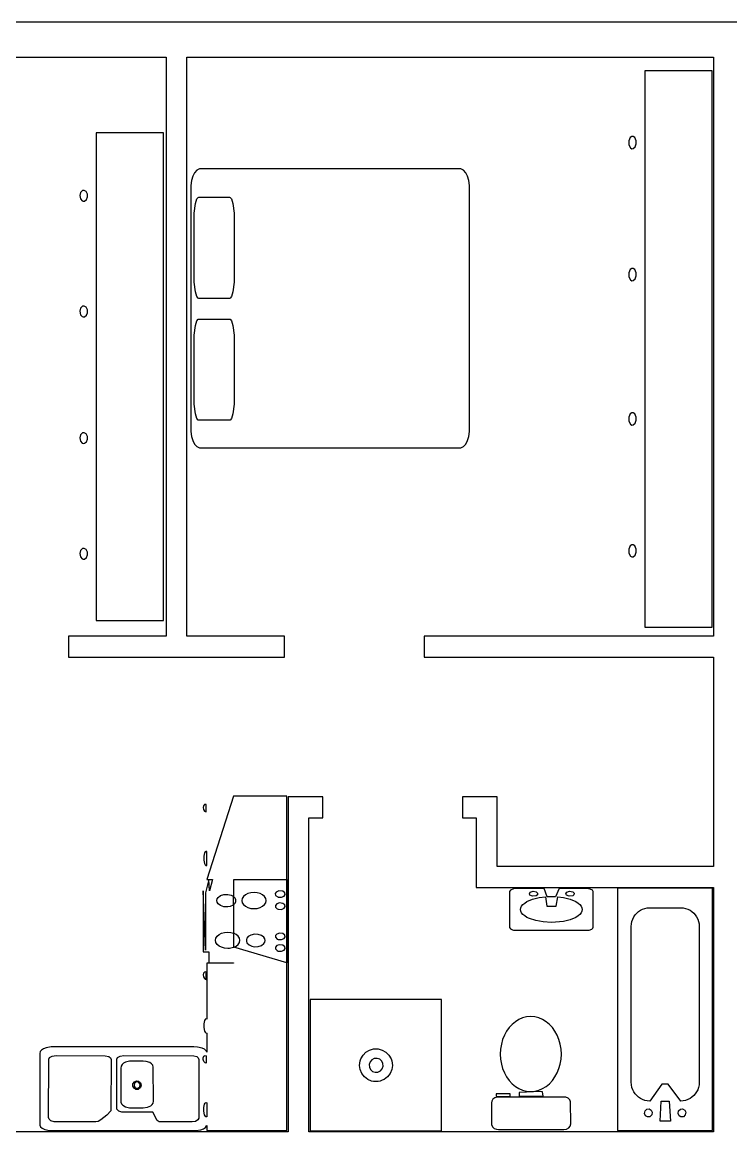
# Model space of a CAD drawing. Header units: metres. Extents: x -12.3 to 21.7, y -8.9 to 7.5.
# Drawn here: x -6.21 to -1.12, y -0.5 to 7.45 of the extents above; entities that cross this region are included whole.
import ezdxf

# ---------------------------------------------------------------- set-up
doc = ezdxf.new("R2010")
doc.units = ezdxf.units.M

msp = doc.modelspace()

# ---------------------------------------------------------------- linework, layer by layer
for p, q in [((10.35, 7.45), (-12.35, 7.45)), ((-8.95, 7.2), (-5.175, 7.2)), ((-5.175, 7.2), (-5.175, 3.05)), ((-5.025, 3.05), (-5.025, 7.2)), ((-5.025, 7.2), (-1.25, 7.2)), ((-1.25, 7.2), (-1.25, 3.05)), ((-1.2585, 7.1022), (-1.7421, 7.1022)), ((-1.7421, 7.1022), (-1.7421, 3.1165)), ((-1.2585, 3.1165), (-1.2585, 7.1022)), ((-5.1928, 6.6574), (-5.6764, 6.6574)), ((-5.6764, 6.6574), (-5.6764, 3.1627)), ((-5.1928, 3.1627), (-5.1928, 6.6574)), ((-1.8477, 6.6227), (-1.8574, 6.6006)), ((-1.8574, 6.6006), (-1.8562, 6.5719)), ((-1.8355, 6.6316), (-1.8477, 6.6227)), ((-1.8244, 6.6304), (-1.8355, 6.6316)), ((-1.8141, 6.6227), (-1.8244, 6.6304)), ((-1.8038, 6.6006), (-1.8141, 6.6227)), ((-1.8038, 6.5777), (-1.8038, 6.6006)), ((-1.8562, 6.5719), (-1.8449, 6.5496)), ((-1.8449, 6.5496), (-1.8355, 6.5437)), ((-1.8355, 6.5437), (-1.8244, 6.5449)), ((-1.8244, 6.5449), (-1.8113, 6.5569)), ((-1.8113, 6.5569), (-1.8038, 6.5777)), ((-4.9699, 6.3712), (-4.9831, 6.3464)), ((-4.9536, 6.3888), (-4.9699, 6.3712)), ((-4.9444, 6.3947), (-4.9536, 6.3888)), ((-4.9345, 6.3983), (-4.9444, 6.3947)), ((-4.9242, 6.3995), (-4.9345, 6.3983)), ((-3.0718, 6.3995), (-4.9242, 6.3995)), ((-3.0615, 6.3983), (-3.0718, 6.3995)), ((-3.0517, 6.3947), (-3.0615, 6.3983)), ((-3.0425, 6.3888), (-3.0517, 6.3947)), ((-3.0261, 6.3712), (-3.0425, 6.3888)), ((-3.013, 6.3464), (-3.0261, 6.3712)), ((-4.9925, 6.3159), (-4.9974, 6.2808)), ((-4.9974, 6.2808), (-4.9974, 4.5168)), ((-4.9831, 6.3464), (-4.9925, 6.3159)), ((-3.0036, 6.3159), (-3.013, 6.3464)), ((-2.9987, 6.2808), (-3.0036, 6.3159)), ((-2.9987, 4.5168), (-2.9987, 6.2808)), ((-5.787, 6.2302), (-5.7929, 6.2086)), ((-5.7929, 6.2086), (-5.787, 6.1833)), ((-5.7732, 6.2438), (-5.787, 6.2302)), ((-5.7626, 6.2449), (-5.7732, 6.2438)), ((-5.7486, 6.237), (-5.7626, 6.2449)), ((-5.7382, 6.2176), (-5.7486, 6.237)), ((-5.7382, 6.1976), (-5.7382, 6.2176)), ((-5.787, 6.1833), (-5.7763, 6.1706)), ((-5.7763, 6.1706), (-5.7699, 6.1677)), ((-5.7699, 6.1677), (-5.7588, 6.1688)), ((-5.7588, 6.1688), (-5.7457, 6.1794)), ((-5.7457, 6.1794), (-5.7382, 6.1976)), ((-4.9719, 6.0815), (-4.9635, 6.1503)), ((-4.9635, 6.1503), (-4.953, 6.1837)), ((-4.953, 6.1837), (-4.9446, 6.1945)), ((-4.9446, 6.1945), (-4.9401, 6.1959)), ((-4.9401, 6.1959), (-4.7186, 6.1959)), ((-4.7186, 6.1959), (-4.714, 6.1945)), ((-4.714, 6.1945), (-4.7056, 6.1837)), ((-4.7056, 6.1837), (-4.6952, 6.1503)), ((-4.6952, 6.1503), (-4.6868, 6.0815)), ((-4.973, 5.629), (-4.9719, 6.0815)), ((-4.6868, 6.0815), (-4.6856, 6.04)), ((-4.6856, 6.04), (-4.6868, 5.5868)), ((-1.8477, 5.6772), (-1.8574, 5.6551)), ((-1.8574, 5.6551), (-1.8562, 5.6264)), ((-1.8355, 5.6861), (-1.8477, 5.6772)), ((-1.8244, 5.6849), (-1.8355, 5.6861)), ((-1.8141, 5.6772), (-1.8244, 5.6849)), ((-1.8038, 5.6551), (-1.8141, 5.6772)), ((-1.8038, 5.6322), (-1.8038, 5.6551)), ((-4.9719, 5.5868), (-4.973, 5.629)), ((-4.9635, 5.5171), (-4.9719, 5.5868)), ((-4.6868, 5.5868), (-4.6952, 5.5171)), ((-1.8562, 5.6264), (-1.8449, 5.6041)), ((-1.8449, 5.6041), (-1.8355, 5.5981)), ((-1.8355, 5.5981), (-1.8244, 5.5994)), ((-1.8244, 5.5994), (-1.8113, 5.6114)), ((-1.8113, 5.6114), (-1.8038, 5.6322)), ((-4.953, 5.4835), (-4.9635, 5.5171)), ((-4.6952, 5.5171), (-4.7056, 5.4835)), ((-5.7732, 5.4148), (-5.787, 5.4012)), ((-5.7626, 5.4159), (-5.7732, 5.4148)), ((-5.7486, 5.408), (-5.7626, 5.4159)), ((-5.7382, 5.3887), (-5.7486, 5.408)), ((-4.9446, 5.4727), (-4.953, 5.4835)), ((-4.9401, 5.4713), (-4.9446, 5.4727)), ((-4.7186, 5.4713), (-4.9401, 5.4713)), ((-4.714, 5.4727), (-4.7186, 5.4713)), ((-4.7056, 5.4835), (-4.714, 5.4727)), ((-5.787, 5.4012), (-5.7929, 5.3796)), ((-5.7929, 5.3796), (-5.787, 5.3543)), ((-5.787, 5.3543), (-5.7763, 5.3416)), ((-5.7763, 5.3416), (-5.7699, 5.3387)), ((-5.7699, 5.3387), (-5.7588, 5.3398)), ((-5.7588, 5.3398), (-5.7457, 5.3504)), ((-5.7457, 5.3504), (-5.7382, 5.3686)), ((-5.7382, 5.3686), (-5.7382, 5.3887)), ((-4.9719, 5.2072), (-4.9635, 5.2768)), ((-4.9635, 5.2768), (-4.953, 5.3104)), ((-4.953, 5.3104), (-4.9446, 5.3212)), ((-4.9446, 5.3212), (-4.9401, 5.3227)), ((-4.9401, 5.3227), (-4.7186, 5.3227)), ((-4.7186, 5.3227), (-4.714, 5.3212)), ((-4.714, 5.3212), (-4.7056, 5.3104)), ((-4.7056, 5.3104), (-4.6952, 5.2768)), ((-4.6952, 5.2768), (-4.6868, 5.2072)), ((-4.973, 4.7558), (-4.9719, 5.2072)), ((-4.6868, 5.2072), (-4.6856, 5.1649)), ((-4.6856, 5.1649), (-4.6868, 4.7135)), ((-4.9719, 4.7135), (-4.973, 4.7558)), ((-4.9635, 4.6439), (-4.9719, 4.7135)), ((-4.6868, 4.7135), (-4.6952, 4.6439)), ((-4.953, 4.6103), (-4.9635, 4.6439)), ((-4.6952, 4.6439), (-4.7056, 4.6103)), ((-1.8477, 4.6429), (-1.8574, 4.6208)), ((-1.8574, 4.6208), (-1.8562, 4.5921)), ((-1.8355, 4.6518), (-1.8477, 4.6429)), ((-1.8244, 4.6506), (-1.8355, 4.6518)), ((-1.8141, 4.6429), (-1.8244, 4.6506)), ((-1.8038, 4.6208), (-1.8141, 4.6429)), ((-1.8038, 4.5979), (-1.8038, 4.6208)), ((-4.9446, 4.5995), (-4.953, 4.6103)), ((-4.9401, 4.598), (-4.9446, 4.5995)), ((-4.7186, 4.598), (-4.9401, 4.598)), ((-4.714, 4.5995), (-4.7186, 4.598)), ((-4.7056, 4.6103), (-4.714, 4.5995)), ((-1.8562, 4.5921), (-1.8449, 4.5698)), ((-1.8449, 4.5698), (-1.8355, 4.5638)), ((-1.8355, 4.5638), (-1.8244, 4.5651)), ((-1.8244, 4.5651), (-1.8113, 4.5771)), ((-1.8113, 4.5771), (-1.8038, 4.5979)), ((-5.787, 4.4942), (-5.7929, 4.4727)), ((-5.7929, 4.4727), (-5.787, 4.4474)), ((-5.7732, 4.5079), (-5.787, 4.4942)), ((-5.7626, 4.5089), (-5.7732, 4.5079)), ((-5.7486, 4.5011), (-5.7626, 4.5089)), ((-5.7382, 4.4817), (-5.7486, 4.5011)), ((-5.7457, 4.4435), (-5.7382, 4.4616)), ((-5.7382, 4.4616), (-5.7382, 4.4817)), ((-4.9974, 4.5168), (-4.9925, 4.4819)), ((-4.9925, 4.4819), (-4.9831, 4.4518)), ((-3.013, 4.4518), (-3.0036, 4.4819)), ((-3.0036, 4.4819), (-2.9987, 4.5168)), ((-5.787, 4.4474), (-5.7763, 4.4347)), ((-5.7763, 4.4347), (-5.7699, 4.4318)), ((-5.7699, 4.4318), (-5.7588, 4.4329)), ((-5.7588, 4.4329), (-5.7457, 4.4435)), ((-4.9831, 4.4518), (-4.9699, 4.4276)), ((-4.9699, 4.4276), (-4.9536, 4.4103)), ((-4.9536, 4.4103), (-4.9444, 4.4046)), ((-4.9444, 4.4046), (-4.9345, 4.4011)), ((-4.9345, 4.4011), (-4.9242, 4.3999)), ((-4.9242, 4.3999), (-3.0718, 4.3999)), ((-3.0718, 4.3999), (-3.0615, 4.4011)), ((-3.0615, 4.4011), (-3.0517, 4.4046)), ((-3.0517, 4.4046), (-3.0425, 4.4103)), ((-3.0425, 4.4103), (-3.0261, 4.4276)), ((-3.0261, 4.4276), (-3.013, 4.4518)), ((-5.787, 3.6652), (-5.7929, 3.6437)), ((-5.7732, 3.6789), (-5.787, 3.6652)), ((-5.7626, 3.6799), (-5.7732, 3.6789)), ((-5.7486, 3.6721), (-5.7626, 3.6799)), ((-5.7382, 3.6527), (-5.7486, 3.6721)), ((-1.8477, 3.6974), (-1.8574, 3.6753)), ((-1.8574, 3.6753), (-1.8562, 3.6466)), ((-1.8355, 3.7063), (-1.8477, 3.6974)), ((-1.8244, 3.7051), (-1.8355, 3.7063)), ((-1.8141, 3.6974), (-1.8244, 3.7051)), ((-1.8038, 3.6753), (-1.8141, 3.6974)), ((-1.8038, 3.6524), (-1.8038, 3.6753)), ((-5.7929, 3.6437), (-5.787, 3.6184)), ((-5.787, 3.6184), (-5.7763, 3.6057)), ((-5.7763, 3.6057), (-5.7699, 3.6028)), ((-5.7699, 3.6028), (-5.7588, 3.6039)), ((-5.7588, 3.6039), (-5.7457, 3.6145)), ((-5.7457, 3.6145), (-5.7382, 3.6327)), ((-5.7382, 3.6327), (-5.7382, 3.6527)), ((-1.8562, 3.6466), (-1.8449, 3.6243)), ((-1.8449, 3.6243), (-1.8355, 3.6184)), ((-1.8355, 3.6184), (-1.8244, 3.6196)), ((-1.8244, 3.6196), (-1.8113, 3.6317)), ((-1.8113, 3.6317), (-1.8038, 3.6524)), ((-5.6764, 3.1627), (-5.1928, 3.1627)), ((-1.7421, 3.1165), (-1.2585, 3.1165)), ((-5.175, 3.05), (-5.875, 3.05)), ((-5.875, 3.05), (-5.875, 2.9)), ((-4.325, 3.05), (-5.025, 3.05)), ((-4.325, 2.9), (-4.325, 3.05)), ((-1.25, 3.05), (-3.325, 3.05)), ((-3.325, 3.05), (-3.325, 2.9)), ((-5.875, 2.9), (-4.325, 2.9)), ((-3.325, 2.9), (-1.25, 2.9)), ((-1.25, 2.9), (-1.25, 1.4)), ((-4.9059, 1.8359), (-4.9085, 1.8235)), ((-4.8986, 1.844), (-4.9059, 1.8359)), ((-4.8933, 1.8455), (-4.8986, 1.844)), ((-4.887, 1.8447), (-4.8933, 1.8455)), ((-4.887, 1.7916), (-4.887, 1.8447)), ((-4.6917, 1.9041), (-4.8824, 1.308)), ((-4.3085, 1.9041), (-4.6917, 1.9041)), ((-4.3085, -0.4916), (-4.3085, 1.9041)), ((-4.05, 1.9), (-4.3, 1.9)), ((-4.3, 1.9), (-4.3, -0.5)), ((-4.05, 1.75), (-4.05, 1.9)), ((-2.8, 1.9), (-3.05, 1.9)), ((-3.05, 1.9), (-3.05, 1.75)), ((-2.8, 1.4), (-2.8, 1.9)), ((-4.9085, 1.8235), (-4.9064, 1.8099)), ((-4.9064, 1.8099), (-4.8993, 1.7982)), ((-4.8993, 1.7982), (-4.8938, 1.7941)), ((-4.8938, 1.7941), (-4.887, 1.7916)), ((-4.15, -0.5), (-4.15, 1.75)), ((-4.15, 1.75), (-4.05, 1.75)), ((-3.05, 1.75), (-2.95, 1.75)), ((-2.95, 1.75), (-2.95, 1.25)), ((-4.9032, 1.4743), (-4.9034, 1.4466)), ((-4.9034, 1.4466), (-4.8988, 1.4219)), ((-4.8982, 1.4977), (-4.9032, 1.4743)), ((-4.894, 1.5053), (-4.8982, 1.4977)), ((-4.8887, 1.5091), (-4.894, 1.5053)), ((-4.8824, 1.508), (-4.8887, 1.5091)), ((-4.8824, 1.407), (-4.8824, 1.508)), ((-4.8988, 1.4219), (-4.8947, 1.4131)), ((-4.8947, 1.4131), (-4.8892, 1.4078)), ((-4.8892, 1.4078), (-4.8824, 1.407)), ((-1.25, 1.4), (-2.8, 1.4)), ((-4.8667, 1.308), (-4.8908, 1.2122)), ((-4.8824, 1.308), (-4.8421, 1.308)), ((-4.8629, 1.2257), (-4.8667, 1.308)), ((-4.8421, 1.308), (-4.8629, 1.2257)), ((-4.6884, 1.1839), (-4.689, 1.308)), ((-4.689, 1.308), (-4.3085, 1.308)), ((-4.3085, 1.308), (-4.3085, 0.7098)), ((-4.8908, 0.8023), (-4.9085, 1.2257)), ((-4.9085, 1.2257), (-4.9085, 0.7888)), ((-4.8908, 1.2122), (-4.8908, 0.8023)), ((-4.7833, 1.192), (-4.7597, 1.1997)), ((-4.7597, 1.1997), (-4.7324, 1.2009)), ((-4.7324, 1.2009), (-4.7077, 1.1952)), ((-4.7077, 1.1952), (-4.6939, 1.188)), ((-4.6056, 1.1978), (-4.6193, 1.186)), ((-4.5879, 1.2068), (-4.6056, 1.1978)), ((-4.5671, 1.2127), (-4.5879, 1.2068)), ((-4.5439, 1.2148), (-4.5671, 1.2127)), ((-4.5207, 1.2127), (-4.5439, 1.2148)), ((-4.4999, 1.2068), (-4.5207, 1.2127)), ((-4.4822, 1.1978), (-4.4999, 1.2068)), ((-4.4685, 1.186), (-4.4822, 1.1978)), ((-4.3845, 1.2175), (-4.3917, 1.2063)), ((-4.3917, 1.2063), (-4.3891, 1.194)), ((-4.3891, 1.194), (-4.3742, 1.1827)), ((-4.3658, 1.2257), (-4.3845, 1.2175)), ((-4.3381, 1.2234), (-4.3658, 1.2257)), ((-4.3228, 1.2123), (-4.3381, 1.2234)), ((-4.3275, 1.1888), (-4.3202, 1.1999)), ((-4.3202, 1.1999), (-4.3228, 1.2123)), ((-2.95, 1.25), (-1.25, 1.25)), ((-2.7058, 1.2314), (-2.7114, 1.2226)), ((-2.7114, 1.2226), (-2.7114, 0.963)), ((-2.6838, 1.241), (-2.7058, 1.2314)), ((-2.4623, 1.2427), (-2.6838, 1.241)), ((-2.5697, 1.2048), (-2.5635, 1.2169)), ((-2.5657, 1.1961), (-2.5697, 1.2048)), ((-2.547, 1.1874), (-2.5657, 1.1961)), ((-2.5635, 1.2169), (-2.5427, 1.2245)), ((-2.5427, 1.2245), (-2.5207, 1.2205)), ((-2.5207, 1.2205), (-2.5107, 1.21)), ((-2.5119, 1.1982), (-2.5207, 1.1908)), ((-2.5107, 1.21), (-2.5119, 1.1982)), ((-2.442, 1.1841), (-2.4623, 1.2427)), ((-2.355, 1.2427), (-2.3816, 1.1841)), ((-2.1607, 1.2427), (-2.355, 1.2427)), ((-2.3076, 1.2048), (-2.3014, 1.2169)), ((-2.3036, 1.1961), (-2.3076, 1.2048)), ((-2.2849, 1.1874), (-2.3036, 1.1961)), ((-2.3014, 1.2169), (-2.2806, 1.2245)), ((-2.2806, 1.2245), (-2.2586, 1.2205)), ((-2.2586, 1.2205), (-2.2485, 1.21)), ((-2.2498, 1.1982), (-2.2586, 1.1908)), ((-2.2485, 1.21), (-2.2498, 1.1982)), ((-2.1347, 1.2396), (-2.1607, 1.2427)), ((-2.1178, 1.2314), (-2.1347, 1.2396)), ((-2.1122, 1.2226), (-2.1178, 1.2314)), ((-2.1118, 0.9663), (-2.1122, 1.2226)), ((-1.2562, 1.2446), (-1.9364, 1.2446)), ((-1.9364, 1.2446), (-1.9364, -0.4915)), ((-1.2562, -0.4915), (-1.2562, 1.2446)), ((-1.25, 1.25), (-1.25, -0.5)), ((-4.8098, 1.1568), (-4.8073, 1.1685)), ((-4.8073, 1.1447), (-4.8098, 1.1568)), ((-4.8073, 1.1685), (-4.8005, 1.1792)), ((-4.8005, 1.1338), (-4.8073, 1.1447)), ((-4.8005, 1.1792), (-4.7833, 1.192)), ((-4.7833, 1.1208), (-4.8005, 1.1338)), ((-4.7597, 1.113), (-4.7833, 1.1208)), ((-4.7324, 1.1118), (-4.7597, 1.113)), ((-4.7154, 1.115), (-4.7324, 1.1118)), ((-4.6941, 1.1246), (-4.7154, 1.115)), ((-4.6939, 1.188), (-4.6941, 1.1246)), ((-4.6885, 0.922), (-4.6884, 1.129)), ((-4.6796, 1.174), (-4.6884, 1.1839)), ((-4.6884, 1.129), (-4.6796, 1.1391)), ((-4.6749, 1.1628), (-4.6796, 1.174)), ((-4.6796, 1.1391), (-4.6749, 1.1506)), ((-4.6749, 1.1506), (-4.6749, 1.1628)), ((-4.6281, 1.1722), (-4.6313, 1.1568)), ((-4.6313, 1.1568), (-4.6281, 1.1414)), ((-4.6193, 1.186), (-4.6281, 1.1722)), ((-4.6281, 1.1414), (-4.6193, 1.1276)), ((-4.6193, 1.1276), (-4.6056, 1.1158)), ((-4.6056, 1.1158), (-4.5879, 1.1067)), ((-4.4999, 1.1067), (-4.4822, 1.1158)), ((-4.4822, 1.1158), (-4.4685, 1.1276)), ((-4.4597, 1.1722), (-4.4685, 1.186)), ((-4.4685, 1.1276), (-4.4597, 1.1414)), ((-4.4566, 1.1568), (-4.4597, 1.1722)), ((-4.4597, 1.1414), (-4.4566, 1.1568)), ((-4.3814, 1.1329), (-4.3907, 1.1226)), ((-4.3907, 1.1226), (-4.3907, 1.11)), ((-4.3613, 1.1397), (-4.3814, 1.1329)), ((-4.3742, 1.1827), (-4.3701, 1.1813)), ((-4.3701, 1.1813), (-4.3468, 1.1803)), ((-4.3381, 1.1367), (-4.3613, 1.1397)), ((-4.3468, 1.1803), (-4.3275, 1.1888)), ((-4.3228, 1.1254), (-4.3381, 1.1367)), ((-4.3275, 1.1016), (-4.3202, 1.1131)), ((-4.3202, 1.1131), (-4.3228, 1.1254)), ((-2.6309, 1.1052), (-2.625, 1.1172)), ((-2.625, 1.1172), (-2.6156, 1.1285)), ((-2.6156, 1.1285), (-2.6029, 1.1391)), ((-2.6029, 1.1391), (-2.5871, 1.149)), ((-2.5871, 1.149), (-2.5473, 1.1656)), ((-2.5473, 1.1656), (-2.4983, 1.1776)), ((-2.5207, 1.1908), (-2.547, 1.1874)), ((-2.4983, 1.1776), (-2.4534, 1.1831)), ((-2.4534, 1.1831), (-2.4434, 1.1163)), ((-2.4434, 1.1163), (-2.3771, 1.1163)), ((-2.3816, 1.1841), (-2.442, 1.1841)), ((-2.3771, 1.1163), (-2.3655, 1.1827)), ((-2.3655, 1.1827), (-2.3253, 1.1776)), ((-2.3253, 1.1776), (-2.2763, 1.1656)), ((-2.2586, 1.1908), (-2.2849, 1.1874)), ((-2.2763, 1.1656), (-2.2365, 1.149)), ((-2.2365, 1.149), (-2.2207, 1.1391)), ((-2.2207, 1.1391), (-2.208, 1.1285)), ((-2.208, 1.1285), (-2.1986, 1.1172)), ((-2.1986, 1.1172), (-2.1927, 1.1052)), ((-4.5879, 1.1067), (-4.5671, 1.1009)), ((-4.5671, 1.1009), (-4.5439, 1.0988)), ((-4.5439, 1.0988), (-4.5207, 1.1009)), ((-4.5207, 1.1009), (-4.4999, 1.1067)), ((-4.3907, 1.11), (-4.378, 1.0972)), ((-4.378, 1.0972), (-4.3701, 1.094)), ((-4.3701, 1.094), (-4.3468, 1.093)), ((-4.3468, 1.093), (-4.3275, 1.1016)), ((-2.6329, 1.0928), (-2.6309, 1.1052)), ((-2.6309, 1.0803), (-2.6329, 1.0928)), ((-2.625, 1.0684), (-2.6309, 1.0803)), ((-2.6156, 1.057), (-2.625, 1.0684)), ((-2.6029, 1.0464), (-2.6156, 1.057)), ((-2.5871, 1.0366), (-2.6029, 1.0464)), ((-2.5685, 1.0277), (-2.5871, 1.0366)), ((-2.2365, 1.0366), (-2.2763, 1.0199)), ((-2.2207, 1.0464), (-2.2365, 1.0366)), ((-2.208, 1.057), (-2.2207, 1.0464)), ((-2.1986, 1.0684), (-2.208, 1.057)), ((-2.1927, 1.0803), (-2.1986, 1.0684)), ((-2.1927, 1.1052), (-2.1907, 1.0928)), ((-2.1907, 1.0928), (-2.1927, 1.0803)), ((-1.8283, 1.0235), (-1.8207, 1.0391)), ((-1.8207, 1.0391), (-1.8112, 1.0534)), ((-1.8112, 1.0534), (-1.8, 1.0663)), ((-1.8, 1.0663), (-1.7873, 1.0777)), ((-1.7873, 1.0777), (-1.7732, 1.0873)), ((-1.7732, 1.0873), (-1.7579, 1.0951)), ((-1.7579, 1.0951), (-1.7415, 1.1008)), ((-1.7415, 1.1008), (-1.7242, 1.1044)), ((-1.7242, 1.1044), (-1.706, 1.1056)), ((-1.706, 1.1056), (-1.4843, 1.1056)), ((-1.4843, 1.1056), (-1.4665, 1.1044)), ((-1.4665, 1.1044), (-1.4492, 1.1008)), ((-1.4492, 1.1008), (-1.4329, 1.0951)), ((-1.4329, 1.0951), (-1.4176, 1.0873)), ((-1.4176, 1.0873), (-1.4035, 1.0777)), ((-1.4035, 1.0777), (-1.3908, 1.0663)), ((-1.3908, 1.0663), (-1.3795, 1.0534)), ((-1.3795, 1.0534), (-1.37, 1.0391)), ((-1.37, 1.0391), (-1.3623, 1.0235)), ((-2.7114, 0.963), (-2.7058, 0.9542)), ((-2.7058, 0.9542), (-2.6893, 0.9459)), ((-2.5238, 1.0133), (-2.5685, 1.0277)), ((-2.471, 1.0039), (-2.5238, 1.0133)), ((-2.4118, 1.0006), (-2.471, 1.0039)), ((-2.3816, 1.0015), (-2.4118, 1.0006)), ((-2.3253, 1.0079), (-2.3816, 1.0015)), ((-2.2763, 1.0199), (-2.3253, 1.0079)), ((-2.1211, 0.9517), (-2.1133, 0.9598)), ((-2.1133, 0.9598), (-2.1118, 0.9663)), ((-1.8386, 0.9708), (-1.8374, 0.9892)), ((-1.8386, -0.1454), (-1.8386, 0.9708)), ((-1.8374, 0.9892), (-1.8339, 1.0068)), ((-1.8339, 1.0068), (-1.8283, 1.0235)), ((-1.3623, 1.0235), (-1.3565, 1.0068)), ((-1.3565, 1.0068), (-1.353, 0.9892)), ((-1.353, 0.9892), (-1.3518, 0.9708)), ((-1.3518, 0.9708), (-1.3518, -0.1454)), ((-4.8199, 0.872), (-4.8167, 0.8874)), ((-4.8167, 0.8874), (-4.8079, 0.9012)), ((-4.8079, 0.9012), (-4.7942, 0.9129)), ((-4.7942, 0.9129), (-4.7766, 0.922)), ((-4.7766, 0.922), (-4.7557, 0.9279)), ((-4.7557, 0.9279), (-4.7325, 0.93)), ((-4.7325, 0.93), (-4.7094, 0.9279)), ((-4.7094, 0.9279), (-4.6917, 0.9231)), ((-4.6917, 0.9231), (-4.6917, 0.8209)), ((-4.6708, 0.9129), (-4.6885, 0.922)), ((-4.6571, 0.9012), (-4.6708, 0.9129)), ((-4.6483, 0.8874), (-4.6571, 0.9012)), ((-4.6452, 0.872), (-4.6483, 0.8874)), ((-4.5943, 0.8884), (-4.599, 0.8771)), ((-4.599, 0.8771), (-4.599, 0.865)), ((-4.5855, 0.8983), (-4.5943, 0.8884)), ((-4.5662, 0.9095), (-4.5855, 0.8983)), ((-4.5415, 0.9153), (-4.5662, 0.9095)), ((-4.5143, 0.9141), (-4.5415, 0.9153)), ((-4.4907, 0.9063), (-4.5143, 0.9141)), ((-4.4734, 0.8935), (-4.4907, 0.9063)), ((-4.4666, 0.8829), (-4.4734, 0.8935)), ((-4.4642, 0.8711), (-4.4666, 0.8829)), ((-4.3814, 0.9169), (-4.3907, 0.9062)), ((-4.3907, 0.9062), (-4.3907, 0.8936)), ((-4.3907, 0.8936), (-4.378, 0.8812)), ((-4.3613, 0.9238), (-4.3814, 0.9169)), ((-4.378, 0.8812), (-4.3701, 0.8781)), ((-4.3701, 0.8781), (-4.3468, 0.877)), ((-4.3381, 0.9207), (-4.3613, 0.9238)), ((-4.3468, 0.877), (-4.3275, 0.8855)), ((-4.3228, 0.9092), (-4.3381, 0.9207)), ((-4.3275, 0.8855), (-4.3202, 0.8966)), ((-4.3202, 0.8966), (-4.3228, 0.9092)), ((-2.6893, 0.9459), (-2.6838, 0.9446)), ((-2.6838, 0.9446), (-2.1404, 0.9446)), ((-2.1404, 0.9446), (-2.1211, 0.9517)), ((-4.8167, 0.8566), (-4.8199, 0.872)), ((-4.8079, 0.8428), (-4.8167, 0.8566)), ((-4.7942, 0.831), (-4.8079, 0.8428)), ((-4.7766, 0.8219), (-4.7942, 0.831)), ((-4.7557, 0.8161), (-4.7766, 0.8219)), ((-4.7325, 0.814), (-4.7557, 0.8161)), ((-4.7207, 0.8145), (-4.7325, 0.814)), ((-4.6917, 0.8209), (-4.7207, 0.8145)), ((-4.6885, 0.8219), (-4.6708, 0.831)), ((-4.3085, 0.7098), (-4.6885, 0.8219)), ((-4.6708, 0.831), (-4.6571, 0.8428)), ((-4.6571, 0.8428), (-4.6483, 0.8566)), ((-4.6483, 0.8566), (-4.6452, 0.872)), ((-4.599, 0.865), (-4.5943, 0.8534)), ((-4.5943, 0.8534), (-4.5798, 0.839)), ((-4.5798, 0.839), (-4.5585, 0.8293)), ((-4.5585, 0.8293), (-4.5415, 0.8262)), ((-4.5415, 0.8262), (-4.5143, 0.8274)), ((-4.5143, 0.8274), (-4.4907, 0.8352)), ((-4.4907, 0.8352), (-4.4734, 0.8482)), ((-4.4734, 0.8482), (-4.4666, 0.859)), ((-4.4666, 0.859), (-4.4642, 0.8711)), ((-4.3814, 0.8338), (-4.3907, 0.8235)), ((-4.3907, 0.8235), (-4.3907, 0.8109)), ((-4.3907, 0.8109), (-4.378, 0.7981)), ((-4.3613, 0.8407), (-4.3814, 0.8338)), ((-4.378, 0.7981), (-4.3701, 0.7949)), ((-4.3381, 0.8376), (-4.3613, 0.8407)), ((-4.3468, 0.7939), (-4.3275, 0.8025)), ((-4.3228, 0.8263), (-4.3381, 0.8376)), ((-4.3275, 0.8025), (-4.3202, 0.8141)), ((-4.3202, 0.8141), (-4.3228, 0.8263)), ((-4.9085, 0.7888), (-4.8667, 0.7888)), ((-4.8667, 0.7888), (-4.8667, 0.7098)), ((-4.3701, 0.7949), (-4.3468, 0.7939)), ((-4.9059, 0.6361), (-4.9085, 0.6237)), ((-4.8986, 0.6442), (-4.9059, 0.6361)), ((-4.8933, 0.6457), (-4.8986, 0.6442)), ((-4.887, 0.6449), (-4.8933, 0.6457)), ((-4.887, 0.5918), (-4.887, 0.6449)), ((-4.6917, 0.7081), (-4.8824, 0.7081)), ((-4.8824, 0.7081), (-4.8824, 0.3082)), ((-4.8667, 0.7098), (-4.6917, 0.7098)), ((-4.6917, 0.7098), (-4.6917, 0.7081)), ((-4.9085, 0.6237), (-4.9064, 0.6101)), ((-4.9064, 0.6101), (-4.8993, 0.5985)), ((-4.8993, 0.5985), (-4.8938, 0.5943)), ((-4.8938, 0.5943), (-4.887, 0.5918)), ((-3.2003, 0.4478), (-4.1403, 0.4478)), ((-4.1403, 0.4478), (-4.1403, -0.492)), ((-3.2003, -0.492), (-3.2003, 0.4478)), ((-2.5901, 0.323), (-2.6183, 0.3158)), ((-2.5608, 0.3255), (-2.5901, 0.323)), ((-2.5309, 0.323), (-2.5608, 0.3255)), ((-2.5021, 0.3158), (-2.5309, 0.323)), ((-4.9032, 0.2746), (-4.9034, 0.2468)), ((-4.9034, 0.2468), (-4.8988, 0.2221)), ((-4.8982, 0.2979), (-4.9032, 0.2746)), ((-4.894, 0.3056), (-4.8982, 0.2979)), ((-4.8887, 0.3093), (-4.894, 0.3056)), ((-4.8824, 0.3082), (-4.8887, 0.3093)), ((-2.7141, 0.2462), (-2.7326, 0.2204)), ((-2.6932, 0.2691), (-2.7141, 0.2462)), ((-2.6701, 0.2885), (-2.6932, 0.2691)), ((-2.645, 0.3042), (-2.6701, 0.2885)), ((-2.6183, 0.3158), (-2.645, 0.3042)), ((-2.4748, 0.3042), (-2.5021, 0.3158)), ((-2.4494, 0.2885), (-2.4748, 0.3042)), ((-2.4259, 0.2691), (-2.4494, 0.2885)), ((-2.4047, 0.2462), (-2.4259, 0.2691)), ((-2.3861, 0.2204), (-2.4047, 0.2462)), ((-4.8988, 0.2221), (-4.8947, 0.2133)), ((-4.8947, 0.2133), (-4.8892, 0.208)), ((-4.8892, 0.208), (-4.8824, 0.2072)), ((-4.8824, 0.2072), (-4.8824, 0.0703)), ((-2.761, 0.1607), (-2.7704, 0.1276)), ((-2.7483, 0.1917), (-2.761, 0.1607)), ((-2.7326, 0.2204), (-2.7483, 0.1917)), ((-2.3703, 0.1917), (-2.3861, 0.2204)), ((-2.3576, 0.1607), (-2.3703, 0.1917)), ((-2.3481, 0.1276), (-2.3576, 0.1607)), ((-6.0685, 0.0861), (-6.0776, 0.0745)), ((-6.0541, 0.0955), (-6.0685, 0.0861)), ((-6.0348, 0.1024), (-6.0541, 0.0955)), ((-5.9982, 0.1079), (-6.0348, 0.1024)), ((-4.9757, 0.1082), (-5.9982, 0.1079)), ((-4.9486, 0.1067), (-4.9757, 0.1082)), ((-4.9154, 0.0993), (-4.9486, 0.1067)), ((-4.899, 0.0911), (-4.9154, 0.0993)), ((-4.8875, 0.0805), (-4.899, 0.0911)), ((-4.8824, 0.0703), (-4.8875, 0.0805)), ((-3.7413, 0.0699), (-3.7155, 0.0853)), ((-3.7155, 0.0853), (-3.7011, 0.0903)), ((-3.7011, 0.0903), (-3.686, 0.0934)), ((-3.686, 0.0934), (-3.6703, 0.0945)), ((-3.6703, 0.0945), (-3.6541, 0.0934)), ((-3.6541, 0.0934), (-3.6387, 0.0903)), ((-3.6387, 0.0903), (-3.624, 0.0853)), ((-3.624, 0.0853), (-3.5978, 0.0699)), ((-2.7762, 0.0928), (-2.7782, 0.0566)), ((-2.7704, 0.1276), (-2.7762, 0.0928)), ((-2.3423, 0.0928), (-2.3481, 0.1276)), ((-2.3403, 0.0566), (-2.3423, 0.0928)), ((-6.0776, 0.0745), (-6.0808, 0.0608)), ((-6.0808, 0.0608), (-6.08, -0.4513)), ((-6.0164, -0.3986), (-6.0159, 0.0215)), ((-6.0159, 0.0215), (-6.0095, 0.0327)), ((-6.0095, 0.0327), (-5.9905, 0.0427)), ((-5.9905, 0.0427), (-5.9621, 0.0462)), ((-5.9621, 0.0462), (-5.6115, 0.0453)), ((-5.6115, 0.0453), (-5.5852, 0.0385)), ((-5.5852, 0.0385), (-5.5732, 0.0293)), ((-5.5732, 0.0293), (-5.5689, 0.0171)), ((-5.5689, 0.0171), (-5.5704, -0.3487)), ((-5.5283, -0.3312), (-5.5278, 0.0215)), ((-5.5278, 0.0215), (-5.5219, 0.0327)), ((-5.5219, 0.0327), (-5.5042, 0.0427)), ((-5.5042, 0.0427), (-5.4774, 0.0462)), ((-5.4774, 0.0462), (-4.9746, 0.0453)), ((-5.4372, 0.0057), (-5.465, -0.0001)), ((-5.3384, 0.0061), (-5.4372, 0.0057)), ((-5.3171, 0.0045), (-5.3384, 0.0061)), ((-5.2915, -0.0035), (-5.3171, 0.0045)), ((-4.9746, 0.0453), (-4.9537, 0.0385)), ((-4.9537, 0.0385), (-4.9437, 0.0293)), ((-4.9437, 0.0293), (-4.9401, 0.0171)), ((-4.9401, 0.0171), (-4.9405, -0.4027)), ((-4.908, 0.017), (-4.9078, 0.0304)), ((-4.9034, 0.004), (-4.908, 0.017)), ((-4.9078, 0.0304), (-4.9028, 0.041)), ((-4.8938, -0.0055), (-4.9034, 0.004)), ((-4.9028, 0.041), (-4.8986, 0.0443)), ((-4.8986, 0.0443), (-4.8933, 0.0458)), ((-4.8933, 0.0458), (-4.887, 0.045)), ((-4.887, 0.045), (-4.887, -0.008)), ((-3.7858, -0.0078), (-3.7827, 0.0077)), ((-3.7827, 0.0077), (-3.7776, 0.0223)), ((-3.7776, 0.0223), (-3.7624, 0.0486)), ((-3.7624, 0.0486), (-3.7413, 0.0699)), ((-3.7114, 0.0017), (-3.7178, -0.017)), ((-3.6988, 0.0163), (-3.7114, 0.0017)), ((-3.6816, 0.025), (-3.6988, 0.0163)), ((-3.6615, 0.0264), (-3.6816, 0.025)), ((-3.6428, 0.0199), (-3.6615, 0.0264)), ((-3.6282, 0.0071), (-3.6428, 0.0199)), ((-3.6195, -0.0104), (-3.6282, 0.0071)), ((-3.5978, 0.0699), (-3.5764, 0.0486)), ((-3.5764, 0.0486), (-3.5611, 0.0223)), ((-3.5611, 0.0223), (-3.5561, 0.0077)), ((-3.5561, 0.0077), (-3.5529, -0.0078)), ((-2.7782, 0.0566), (-2.7762, 0.0204)), ((-2.7762, 0.0204), (-2.7704, -0.0144)), ((-2.3481, -0.0144), (-2.3423, 0.0204)), ((-2.3423, 0.0204), (-2.3403, 0.0566)), ((-5.4971, -0.0293), (-5.4994, -0.0431)), ((-5.4994, -0.0431), (-5.4988, -0.2872)), ((-5.4903, -0.0173), (-5.4971, -0.0293)), ((-5.4795, -0.0075), (-5.4903, -0.0173)), ((-5.465, -0.0001), (-5.4795, -0.0075)), ((-5.279, -0.0121), (-5.2915, -0.0035)), ((-5.2705, -0.0231), (-5.279, -0.0121)), ((-5.2661, -0.036), (-5.2705, -0.0231)), ((-5.2655, -0.2801), (-5.2661, -0.036)), ((-4.887, -0.008), (-4.8938, -0.0055)), ((-3.7869, -0.0239), (-3.7858, -0.0078)), ((-3.7858, -0.0396), (-3.7869, -0.0239)), ((-3.7827, -0.0547), (-3.7858, -0.0396)), ((-3.7709, -0.0825), (-3.7827, -0.0547)), ((-3.7178, -0.017), (-3.7165, -0.0371)), ((-3.7165, -0.0371), (-3.7078, -0.0543)), ((-3.7078, -0.0543), (-3.6935, -0.0669)), ((-3.6935, -0.0669), (-3.6752, -0.0733)), ((-3.6752, -0.0733), (-3.6549, -0.0719)), ((-3.6549, -0.0719), (-3.6374, -0.0633)), ((-3.6374, -0.0633), (-3.6246, -0.049)), ((-3.6246, -0.049), (-3.6181, -0.0306)), ((-3.6181, -0.0306), (-3.6195, -0.0104)), ((-3.5561, -0.0547), (-3.568, -0.0825)), ((-3.5529, -0.0396), (-3.5561, -0.0547)), ((-3.5529, -0.0078), (-3.5519, -0.0239)), ((-3.5519, -0.0239), (-3.5529, -0.0396)), ((-2.7704, -0.0144), (-2.761, -0.0475)), ((-2.761, -0.0475), (-2.7483, -0.0785)), ((-2.7483, -0.0785), (-2.7326, -0.1071)), ((-2.3861, -0.1071), (-2.3703, -0.0785)), ((-2.3703, -0.0785), (-2.3576, -0.0475)), ((-2.3576, -0.0475), (-2.3481, -0.0144)), ((-5.4119, -0.1572), (-5.4012, -0.1409)), ((-5.4119, -0.174), (-5.4119, -0.1572)), ((-5.3998, -0.1509), (-5.4043, -0.1684)), ((-5.4012, -0.1409), (-5.3866, -0.1345)), ((-5.3854, -0.1418), (-5.3998, -0.1509)), ((-5.3866, -0.1345), (-5.3716, -0.1367)), ((-5.3715, -0.1448), (-5.3854, -0.1418)), ((-5.3716, -0.1367), (-5.3577, -0.1499)), ((-5.3613, -0.159), (-5.3715, -0.1448)), ((-5.3577, -0.1499), (-5.3537, -0.1652)), ((-3.7526, -0.1061), (-3.7709, -0.0825)), ((-3.7289, -0.1244), (-3.7526, -0.1061)), ((-3.7011, -0.1362), (-3.7289, -0.1244)), ((-3.686, -0.1394), (-3.7011, -0.1362)), ((-3.6703, -0.1404), (-3.686, -0.1394)), ((-3.6541, -0.1394), (-3.6703, -0.1404)), ((-3.6387, -0.1362), (-3.6541, -0.1394)), ((-3.624, -0.1312), (-3.6387, -0.1362)), ((-3.6103, -0.1244), (-3.624, -0.1312)), ((-3.5864, -0.1061), (-3.6103, -0.1244)), ((-3.568, -0.0825), (-3.5864, -0.1061)), ((-2.7326, -0.1071), (-2.7141, -0.133)), ((-2.7141, -0.133), (-2.6932, -0.1558)), ((-2.6932, -0.1558), (-2.6701, -0.1752)), ((-2.4494, -0.1752), (-2.4259, -0.1558)), ((-2.4259, -0.1558), (-2.4047, -0.133)), ((-2.4047, -0.133), (-2.3861, -0.1071)), ((-1.8374, -0.1638), (-1.8386, -0.1454)), ((-1.3518, -0.1454), (-1.353, -0.1638)), ((-5.4041, -0.1885), (-5.4119, -0.174)), ((-5.4043, -0.1684), (-5.3958, -0.1839)), ((-5.3906, -0.1969), (-5.4041, -0.1885)), ((-5.3958, -0.1839), (-5.3909, -0.187)), ((-5.3909, -0.187), (-5.3767, -0.1881)), ((-5.375, -0.1969), (-5.3906, -0.1969)), ((-5.3767, -0.1881), (-5.3635, -0.1771)), ((-5.3716, -0.1955), (-5.375, -0.1969)), ((-5.3577, -0.1818), (-5.3716, -0.1955)), ((-5.3635, -0.1771), (-5.3613, -0.159)), ((-5.3537, -0.1652), (-5.3577, -0.1818)), ((-2.7068, -0.2277), (-2.8084, -0.2277)), ((-2.8084, -0.2277), (-2.8084, -0.2465)), ((-2.7068, -0.2465), (-2.7068, -0.2277)), ((-2.6701, -0.1752), (-2.645, -0.1909)), ((-2.645, -0.1909), (-2.6183, -0.2025)), ((-2.4863, -0.2122), (-2.6429, -0.2178)), ((-2.6429, -0.2178), (-2.6429, -0.2454)), ((-2.6183, -0.2025), (-2.5901, -0.2098)), ((-2.5901, -0.2098), (-2.5608, -0.2122)), ((-2.5608, -0.2122), (-2.5309, -0.2098)), ((-2.5309, -0.2098), (-2.5021, -0.2025)), ((-2.5021, -0.2025), (-2.4748, -0.1909)), ((-2.4742, -0.2145), (-2.4863, -0.2122)), ((-2.4748, -0.1909), (-2.4494, -0.1752)), ((-2.4713, -0.2454), (-2.4742, -0.2145)), ((-1.8339, -0.1815), (-1.8374, -0.1638)), ((-1.8283, -0.1982), (-1.8339, -0.1815)), ((-1.8207, -0.2137), (-1.8283, -0.1982)), ((-1.8112, -0.2281), (-1.8207, -0.2137)), ((-1.8, -0.241), (-1.8112, -0.2281)), ((-1.6191, -0.1593), (-1.706, -0.2803)), ((-1.5735, -0.1593), (-1.6191, -0.1593)), ((-1.4843, -0.2803), (-1.5735, -0.1593)), ((-1.3795, -0.2281), (-1.3908, -0.241)), ((-1.37, -0.2137), (-1.3795, -0.2281)), ((-1.3623, -0.1982), (-1.37, -0.2137)), ((-1.3565, -0.1815), (-1.3623, -0.1982)), ((-1.353, -0.1638), (-1.3565, -0.1815)), ((-5.4988, -0.2872), (-5.4943, -0.2998)), ((-5.4943, -0.2998), (-5.4854, -0.3103)), ((-5.4854, -0.3103), (-5.465, -0.3217)), ((-5.3077, -0.3242), (-5.2848, -0.3147)), ((-5.2848, -0.3147), (-5.2743, -0.3054)), ((-5.2743, -0.3054), (-5.2678, -0.2937)), ((-5.2678, -0.2937), (-5.2655, -0.2801)), ((-4.9032, -0.3253), (-4.8982, -0.302)), ((-4.8982, -0.302), (-4.894, -0.2943)), ((-4.894, -0.2943), (-4.8887, -0.2906)), ((-4.8887, -0.2906), (-4.8824, -0.2916)), ((-4.8824, -0.2916), (-4.8824, -0.3927)), ((-2.8392, -0.2808), (-2.8409, -0.2919)), ((-2.8409, -0.2919), (-2.8405, -0.4483)), ((-2.8311, -0.2666), (-2.8392, -0.2808)), ((-2.817, -0.2564), (-2.8311, -0.2666)), ((-2.7983, -0.2513), (-2.817, -0.2564)), ((-2.8084, -0.2465), (-2.7068, -0.2465)), ((-2.323, -0.251), (-2.7983, -0.2513)), ((-2.6429, -0.2454), (-2.4713, -0.2454)), ((-2.3092, -0.2524), (-2.323, -0.251)), ((-2.2919, -0.2593), (-2.3092, -0.2524)), ((-2.2797, -0.271), (-2.2919, -0.2593)), ((-2.2737, -0.2862), (-2.2797, -0.271)), ((-2.2732, -0.4424), (-2.2737, -0.2862)), ((-1.7873, -0.2524), (-1.8, -0.241)), ((-1.7732, -0.262), (-1.7873, -0.2524)), ((-1.7579, -0.2697), (-1.7732, -0.262)), ((-1.7415, -0.2755), (-1.7579, -0.2697)), ((-1.7242, -0.279), (-1.7415, -0.2755)), ((-1.706, -0.2803), (-1.7242, -0.279)), ((-1.6322, -0.4234), (-1.6251, -0.2803)), ((-1.6251, -0.2803), (-1.5665, -0.2803)), ((-1.5665, -0.2803), (-1.5583, -0.4234)), ((-1.4665, -0.279), (-1.4843, -0.2803)), ((-1.4492, -0.2755), (-1.4665, -0.279)), ((-1.4329, -0.2697), (-1.4492, -0.2755)), ((-1.4176, -0.262), (-1.4329, -0.2697)), ((-1.4035, -0.2524), (-1.4176, -0.262)), ((-1.3908, -0.241), (-1.4035, -0.2524)), ((-5.599, -0.3819), (-5.6422, -0.415)), ((-5.5704, -0.3487), (-5.599, -0.3819)), ((-5.5266, -0.3384), (-5.5283, -0.3312)), ((-5.5143, -0.3512), (-5.5266, -0.3384)), ((-5.4918, -0.3592), (-5.5143, -0.3512)), ((-5.2706, -0.3603), (-5.4918, -0.3592)), ((-5.465, -0.3217), (-5.4372, -0.3271)), ((-5.4372, -0.3271), (-5.3384, -0.3275)), ((-5.3384, -0.3275), (-5.3077, -0.3242)), ((-5.2373, -0.4188), (-5.2706, -0.3603)), ((-4.9034, -0.353), (-4.9032, -0.3253)), ((-4.8988, -0.3777), (-4.9034, -0.353)), ((-4.8947, -0.3866), (-4.8988, -0.3777)), ((-4.8892, -0.3919), (-4.8947, -0.3866)), ((-4.8824, -0.3927), (-4.8892, -0.3919)), ((-1.7438, -0.3678), (-1.7403, -0.3503)), ((-1.7359, -0.3852), (-1.7438, -0.3678)), ((-1.7403, -0.3503), (-1.7267, -0.3383)), ((-1.7229, -0.3931), (-1.7359, -0.3852)), ((-1.7267, -0.3383), (-1.7112, -0.3362)), ((-1.7079, -0.3931), (-1.7229, -0.3931)), ((-1.7112, -0.3362), (-1.6964, -0.3446)), ((-1.7047, -0.3918), (-1.7079, -0.3931)), ((-1.6923, -0.379), (-1.7047, -0.3918)), ((-1.6964, -0.3446), (-1.6889, -0.3602)), ((-1.6889, -0.3602), (-1.6923, -0.379)), ((-1.5026, -0.3678), (-1.4994, -0.3503)), ((-1.4952, -0.3852), (-1.5026, -0.3678)), ((-1.4994, -0.3503), (-1.4863, -0.3383)), ((-1.4827, -0.3931), (-1.4952, -0.3852)), ((-1.4863, -0.3383), (-1.4709, -0.3362)), ((-1.4674, -0.3931), (-1.4827, -0.3931)), ((-1.4709, -0.3362), (-1.4558, -0.3446)), ((-1.4641, -0.3918), (-1.4674, -0.3931)), ((-1.4519, -0.379), (-1.4641, -0.3918)), ((-1.4558, -0.3446), (-1.4487, -0.3602)), ((-1.4487, -0.3602), (-1.4519, -0.379)), ((-6.08, -0.4513), (-6.0738, -0.4639)), ((-6.0738, -0.4639), (-6.062, -0.4745)), ((-6.062, -0.4745), (-6.045, -0.4827)), ((-6.0124, -0.4104), (-6.0164, -0.3986)), ((-6.0013, -0.4203), (-6.0124, -0.4104)), ((-5.9773, -0.4285), (-6.0013, -0.4203)), ((-5.6791, -0.4296), (-5.9773, -0.4285)), ((-5.6618, -0.4254), (-5.6791, -0.4296)), ((-5.6422, -0.415), (-5.6618, -0.4254)), ((-5.2248, -0.4283), (-5.2373, -0.4188)), ((-5.2181, -0.4296), (-5.2248, -0.4283)), ((-4.9876, -0.4296), (-5.2181, -0.4296)), ((-4.9632, -0.4252), (-4.9876, -0.4296)), ((-4.9464, -0.414), (-4.9632, -0.4252)), ((-4.9405, -0.4027), (-4.9464, -0.414)), ((-4.9066, -0.4789), (-4.8926, -0.4695)), ((-4.8926, -0.4695), (-4.8838, -0.4579)), ((-4.8838, -0.4579), (-4.8824, -0.4537)), ((-4.8824, -0.4537), (-4.8824, -0.4916)), ((-2.8405, -0.4483), (-2.8345, -0.4638)), ((-2.8345, -0.4638), (-2.8223, -0.4753)), ((-2.8223, -0.4753), (-2.805, -0.482)), ((-2.3029, -0.4804), (-2.2872, -0.472)), ((-2.2872, -0.472), (-2.2769, -0.4591)), ((-2.2769, -0.4591), (-2.2732, -0.4424)), ((-1.5583, -0.4234), (-1.6322, -0.4234)), ((-4.3, -0.5), (-8.95, -0.5)), ((-6.045, -0.4827), (-6.0113, -0.4901)), ((-6.0113, -0.4901), (-5.9842, -0.4916)), ((-5.9842, -0.4916), (-4.9617, -0.4913)), ((-4.9617, -0.4913), (-4.9254, -0.4858)), ((-4.9254, -0.4858), (-4.9066, -0.4789)), ((-4.8824, -0.4916), (-4.3085, -0.4916)), ((-1.25, -0.5), (-4.15, -0.5)), ((-4.1403, -0.492), (-3.2003, -0.492)), ((-2.805, -0.482), (-2.7912, -0.4833)), ((-2.7912, -0.4833), (-2.323, -0.4833)), ((-2.323, -0.4833), (-2.3029, -0.4804)), ((-1.9364, -0.4915), (-1.2562, -0.4915))]:
    msp.add_line(p, q)

doc.saveas('drawing.dxf')
